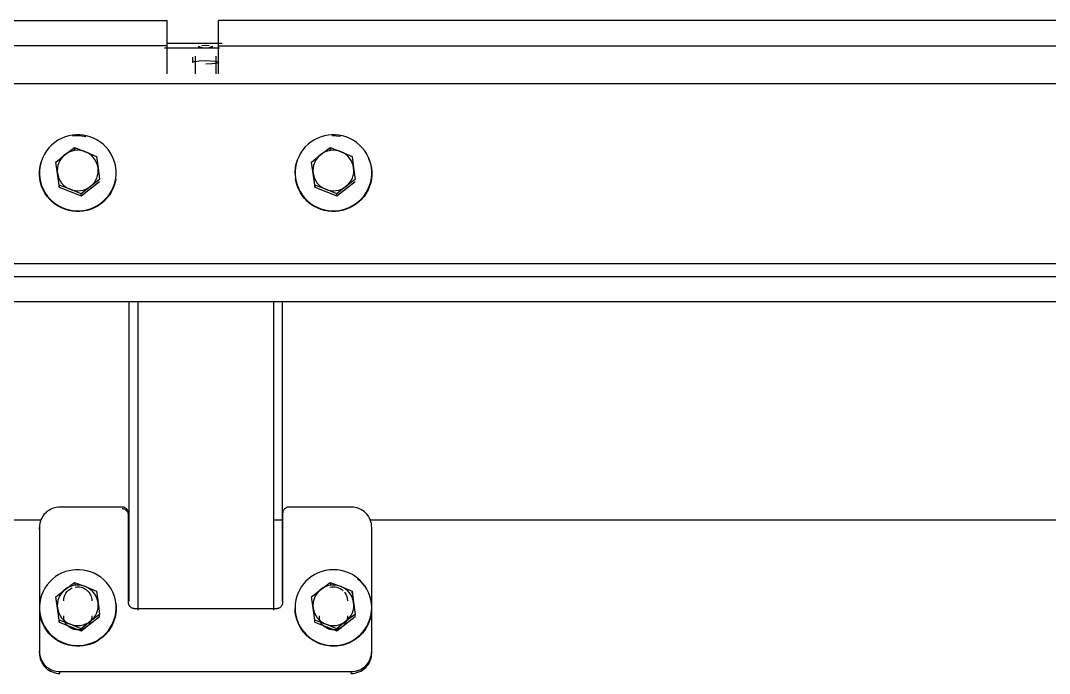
# Model space of a CAD drawing. Header units: millimetres. Extents: x 3109 to 13995, y 24552 to 39949.
# Drawn here: x 9795.9 to 10198.4, y 35536.6 to 35792 of the extents above; entities that cross this region are included whole.
import ezdxf

# ---------------------------------------------------------------- set-up
doc = ezdxf.new("R2010")
doc.units = ezdxf.units.MM
doc.header["$LTSCALE"] = 3
doc.layers.add('DomyÅ›lny', color=7, linetype='Continuous')

msp = doc.modelspace()

# ---------------------------------------------------------------- linework, layer by layer
at = {"layer": 'DomyÅ›lny'}
for p, q in [((8768.57, 35791.97), (9853.32, 35791.97)), ((9853.32, 35782.07), (9853.32, 35791.97)), ((9873.32, 35782.07), (9873.32, 35791.97)), ((10958.07, 35791.97), (9873.32, 35791.97)), ((9853.32, 35782.07), (8768.57, 35782.07)), ((9873.74, 35781.19), (9852.18, 35781.19)), ((9853.21, 35783.17), (9874.76, 35783.17)), ((9853.32, 35771.13), (9853.32, 35782.07)), ((9873.32, 35782.07), (10958.07, 35782.07)), ((9873.32, 35771.13), (9873.32, 35782.07)), ((9863.39, 35775.62), (9863.39, 35777.6)), ((9864.32, 35771.13), (9864.32, 35778.07)), ((9872.32, 35778.07), (9872.32, 35771.13)), ((8804.05, 35767.3), (13133.11, 35767.3)), ((9817.03, 35742.27), (9817.2, 35741.16)), ((9817.03, 35741.48), (9817.03, 35742.27)), ((9917.03, 35742.27), (9917.2, 35741.16)), ((9917.03, 35741.48), (9917.03, 35742.27)), ((9809.75, 35735.85), (9811.04, 35726.79)), ((9909.75, 35735.85), (9911.04, 35726.79)), ((9819.6, 35723.36), (9826.88, 35728.99)), ((9919.6, 35723.36), (9926.88, 35728.99)), ((9811.04, 35726.79), (9811.04, 35727.58)), ((9811.04, 35726.79), (9819.6, 35723.36)), ((9819.6, 35723.36), (9819.6, 35724.15)), ((9911.04, 35726.79), (9911.04, 35727.58)), ((9911.04, 35726.79), (9919.6, 35723.36)), ((9919.6, 35723.36), (9919.6, 35724.15)), ((8804.57, 35696.99), (13131.57, 35696.99)), ((8804.57, 35691.9), (13131.57, 35691.9)), ((13131.57, 35682.02), (8804.57, 35682.02)), ((9838.32, 35682.02), (9838.32, 35564.84)), ((9841.82, 35682.02), (9841.82, 35561.38)), ((9894.82, 35682.02), (9894.82, 35561.38)), ((9898.32, 35682.02), (9898.32, 35564.84)), ((9835.67, 35601.68), (9811.32, 35601.68)), ((9838.17, 35564.4), (9838.17, 35599.21)), ((9898.47, 35599.21), (9898.47, 35564.4)), ((9925.32, 35601.68), (9900.97, 35601.68)), ((9803.82, 35596.53), (8804.05, 35596.53)), ((9898.32, 35596.53), (9894.82, 35596.53)), ((10903.57, 35596.53), (9932.81, 35596.53)), ((9803.32, 35593.06), (9803.32, 35593.76)), ((9803.32, 35593.76), (9803.32, 35545.24)), ((9933.32, 35545.24), (9933.32, 35593.76)), ((9933.32, 35593.06), (9933.32, 35593.76)), ((9817.03, 35572.2), (9817.2, 35571.09)), ((9917.03, 35572.2), (9917.2, 35571.09)), ((9925.6, 35567.98), (9925.6, 35568.77)), ((9809.75, 35565.78), (9811.04, 35556.72)), ((9826.88, 35558.92), (9826.88, 35559.71)), ((9895.97, 35561.92), (9840.67, 35561.92)), ((9926.88, 35558.92), (9926.88, 35559.71)), ((9811.04, 35556.72), (9811.04, 35557.51)), ((9811.04, 35556.72), (9819.6, 35553.29)), ((9819.6, 35553.29), (9826.88, 35558.92)), ((9911.04, 35556.72), (9911.04, 35557.51)), ((9911.04, 35556.72), (9919.6, 35553.29)), ((9919.6, 35553.29), (9926.88, 35558.92)), ((9819.6, 35553.29), (9819.6, 35554.08)), ((9919.6, 35553.29), (9919.6, 35554.08)), ((9803.32, 35544.54), (9803.32, 35545.24)), ((9933.32, 35544.54), (9933.32, 35545.24)), ((9811.32, 35537.32), (9925.32, 35537.32)), ((9811.32, 35536.62), (9811.32, 35537.32)), ((9925.32, 35536.62), (9925.32, 35537.32))]:
    msp.add_line(p, q, dxfattribs=at)
for points in [[(9865.43, 35781.79, 0), (9865.79, 35781.79, 0), (9866.15, 35781.73, 0), (9866.51, 35781.61, 0), (9866.87, 35781.44, 0)], [(9869.76, 35782.14, 0), (9868.32, 35782.25, 0), (9866.87, 35782.14, 0)], [(9869.76, 35781.44, 0), (9870.12, 35781.61, 0), (9870.48, 35781.73, 0), (9870.84, 35781.79, 0), (9871.2, 35781.79, 0)], [(9863.39, 35775.62, 0), (9863.39, 35775.64, 0), (9863.39, 35775.65, 0), (9863.4, 35775.67, 0), (9863.41, 35775.69, 0), (9863.42, 35775.7, 0), (9863.43, 35775.72, 0), (9863.47, 35775.75, 0), (9863.52, 35775.78, 0), (9863.65, 35775.85, 0), (9863.83, 35775.91, 0), (9864.35, 35776.03, 0), (9865.87, 35776.22, 0), (9868.39, 35776.32, 0)], [(9868.39, 35776.32, 0), (9871.92, 35776.11, 0), (9872.57, 35776, 0), (9873.03, 35775.88, 0), (9873.19, 35775.81, 0), (9873.25, 35775.78, 0), (9873.3, 35775.75, 0), (9873.34, 35775.72, 0), (9873.35, 35775.7, 0), (9873.37, 35775.69, 0), (9873.37, 35775.67, 0), (9873.38, 35775.65, 0), (9873.38, 35775.64, 0), (9873.39, 35775.62, 0), (9873.38, 35775.61, 0), (9873.38, 35775.59, 0), (9873.37, 35775.58, 0), (9873.37, 35775.56, 0), (9873.35, 35775.54, 0), (9873.34, 35775.53, 0), (9873.3, 35775.5, 0), (9873.25, 35775.46, 0), (9873.12, 35775.4, 0), (9872.94, 35775.33, 0), (9872.42, 35775.21, 0), (9870.9, 35775.02, 0), (9868.39, 35774.93, 0)], [(9833.17, 35730.35, 0), (9833.3, 35731.68, 0), (9833.3, 35733.06, 0), (9833.17, 35734.48, 0), (9832.9, 35735.91, 0), (9832.47, 35737.34, 0), (9831.89, 35738.74, 0), (9831.16, 35740.09, 0), (9830.3, 35741.36, 0), (9829.3, 35742.54, 0), (9828.19, 35743.6, 0), (9826.99, 35744.54, 0), (9825.72, 35745.34, 0), (9824.41, 35745.99, 0), (9823.07, 35746.51, 0), (9821.73, 35746.88, 0), (9820.4, 35747.13, 0), (9819.06, 35747.26, 0), (9817.67, 35747.26, 0), (9816.24, 35747.13, 0), (9814.79, 35746.86, 0), (9813.35, 35746.44, 0), (9811.93, 35745.86, 0), (9810.57, 35745.14, 0), (9809.29, 35744.28, 0), (9808.1, 35743.3, 0), (9807.03, 35742.2, 0), (9806.08, 35741.01, 0), (9805.27, 35739.76, 0), (9804.61, 35738.45, 0), (9804.09, 35737.13, 0), (9803.71, 35735.8, 0), (9803.46, 35734.49, 0)], [(9816.31, 35746.86, 0), (9817.65, 35746.98, 0), (9818.96, 35746.98, 0), (9821.46, 35746.67, 0)], [(9933.17, 35734.49, 0), (9932.92, 35735.8, 0), (9932.54, 35737.13, 0), (9932.02, 35738.45, 0), (9931.36, 35739.76, 0), (9930.55, 35741.01, 0), (9929.61, 35742.2, 0), (9928.53, 35743.3, 0), (9927.34, 35744.28, 0), (9926.06, 35745.14, 0), (9924.7, 35745.86, 0), (9923.28, 35746.44, 0), (9921.84, 35746.86, 0), (9920.4, 35747.13, 0), (9918.97, 35747.26, 0), (9917.57, 35747.26, 0), (9916.23, 35747.13, 0), (9914.9, 35746.88, 0), (9913.56, 35746.51, 0), (9912.22, 35745.99, 0), (9910.91, 35745.34, 0), (9909.64, 35744.54, 0), (9908.44, 35743.6, 0), (9907.33, 35742.54, 0), (9906.34, 35741.36, 0), (9905.47, 35740.09, 0), (9904.74, 35738.74, 0), (9904.16, 35737.34, 0), (9903.74, 35735.91, 0), (9903.46, 35734.48, 0), (9903.33, 35733.06, 0), (9903.33, 35731.68, 0), (9903.46, 35730.35, 0)], [(9917.89, 35746.99, 0), (9919.49, 35746.95, 0), (9921.12, 35746.73, 0)], [(9813.39, 35739.55, 0), (9817.03, 35742.27, 0)], [(9817.2, 35741.16, 0), (9816.16, 35740.94, 0), (9815.16, 35740.59, 0), (9814.23, 35740.12, 0), (9813.39, 35739.55, 0)], [(9817.03, 35742.27, 0), (9821.31, 35740.66, 0)], [(9821.31, 35740.66, 0), (9820.35, 35740.97, 0), (9819.33, 35741.17, 0), (9818.27, 35741.23, 0), (9817.2, 35741.16, 0)], [(9826.24, 35734.41, 0), (9826.03, 35735.4, 0), (9825.69, 35736.37, 0), (9825.22, 35737.31, 0), (9824.62, 35738.19, 0), (9823.91, 35738.98, 0), (9823.1, 35739.66, 0), (9822.23, 35740.22, 0), (9821.31, 35740.66, 0)], [(9821.31, 35740.66, 0), (9825.6, 35738.84, 0)], [(9913.39, 35739.55, 0), (9917.03, 35742.27, 0)], [(9917.2, 35741.16, 0), (9916.16, 35740.94, 0), (9915.16, 35740.59, 0), (9914.23, 35740.12, 0), (9913.39, 35739.55, 0)], [(9917.03, 35742.27, 0), (9921.31, 35740.66, 0)], [(9921.31, 35740.66, 0), (9920.35, 35740.97, 0), (9919.33, 35741.17, 0), (9918.27, 35741.23, 0), (9917.2, 35741.16, 0)], [(9926.24, 35734.41, 0), (9926.03, 35735.4, 0), (9925.69, 35736.37, 0), (9925.22, 35737.31, 0), (9924.62, 35738.19, 0), (9923.91, 35738.98, 0), (9923.1, 35739.66, 0), (9922.23, 35740.22, 0), (9921.31, 35740.66, 0)], [(9921.31, 35740.66, 0), (9925.6, 35738.84, 0)], [(9803.46, 35734.21, 0), (9803.89, 35736.23, 0), (9804.65, 35738.26, 0)], [(9809.75, 35736.64, 0), (9813.39, 35739.55, 0)], [(9810.39, 35732.21, 0), (9809.75, 35736.64, 0)], [(9813.39, 35739.55, 0), (9812.63, 35738.89, 0), (9811.95, 35738.11, 0), (9811.36, 35737.23, 0), (9810.9, 35736.28, 0), (9810.56, 35735.27, 0), (9810.37, 35734.24, 0), (9810.32, 35733.21, 0), (9810.39, 35732.21, 0)], [(9825.6, 35738.84, 0), (9826.24, 35734.41, 0)], [(9903.32, 35732.14, 0), (9903.53, 35734.66, 0), (9903.81, 35735.94, 0), (9904.21, 35737.21, 0)], [(9909.75, 35736.64, 0), (9913.39, 35739.55, 0)], [(9910.39, 35732.21, 0), (9909.75, 35736.64, 0)], [(9913.39, 35739.55, 0), (9912.63, 35738.89, 0), (9911.95, 35738.11, 0), (9911.36, 35737.23, 0), (9910.9, 35736.28, 0), (9910.56, 35735.27, 0), (9910.37, 35734.24, 0), (9910.32, 35733.21, 0), (9910.39, 35732.21, 0)], [(9925.6, 35738.84, 0), (9926.24, 35734.41, 0)], [(9932.08, 35738.04, 0), (9932.77, 35736.12, 0), (9933.17, 35734.21, 0)], [(9803.46, 35734.49, 0), (9803.33, 35733.16, 0), (9803.33, 35731.78, 0), (9803.46, 35730.36, 0), (9803.74, 35728.93, 0), (9804.16, 35727.5, 0), (9804.74, 35726.1, 0), (9805.47, 35724.75, 0), (9806.34, 35723.48, 0), (9807.33, 35722.3, 0), (9808.44, 35721.24, 0), (9809.64, 35720.3, 0), (9810.91, 35719.5, 0), (9812.22, 35718.85, 0), (9813.56, 35718.33, 0), (9814.9, 35717.96, 0), (9816.23, 35717.71, 0), (9817.57, 35717.58, 0), (9818.97, 35717.58, 0), (9820.4, 35717.71, 0), (9821.84, 35717.98, 0), (9823.28, 35718.4, 0), (9824.7, 35718.98, 0), (9826.06, 35719.7, 0), (9827.34, 35720.56, 0), (9828.53, 35721.54, 0), (9829.61, 35722.64, 0), (9830.55, 35723.83, 0), (9831.36, 35725.08, 0), (9832.02, 35726.38, 0), (9832.54, 35727.71, 0), (9832.92, 35729.04, 0), (9833.17, 35730.35, 0)], [(9833.17, 35730.07, 0), (9832.92, 35728.76, 0), (9832.54, 35727.43, 0), (9832.02, 35726.11, 0), (9831.36, 35724.8, 0), (9830.55, 35723.55, 0), (9829.61, 35722.36, 0), (9828.53, 35721.27, 0), (9827.34, 35720.28, 0), (9826.06, 35719.42, 0), (9824.7, 35718.7, 0), (9823.28, 35718.13, 0), (9821.84, 35717.7, 0), (9820.4, 35717.43, 0), (9818.97, 35717.3, 0), (9817.57, 35717.31, 0), (9816.23, 35717.43, 0), (9814.9, 35717.68, 0), (9813.56, 35718.05, 0), (9812.22, 35718.57, 0), (9810.91, 35719.23, 0), (9809.64, 35720.02, 0), (9808.44, 35720.96, 0), (9807.33, 35722.02, 0), (9806.34, 35723.2, 0), (9805.47, 35724.48, 0), (9804.74, 35725.82, 0), (9804.16, 35727.22, 0), (9803.74, 35728.65, 0), (9803.46, 35730.08, 0), (9803.33, 35731.5, 0), (9803.33, 35732.88, 0), (9803.46, 35734.21, 0)], [(9810.39, 35732.21, 0), (9810.6, 35731.22, 0), (9810.94, 35730.25, 0), (9811.41, 35729.31, 0), (9812.01, 35728.43, 0), (9812.72, 35727.64, 0), (9813.53, 35726.96, 0), (9814.4, 35726.4, 0), (9815.32, 35725.97, 0)], [(9811.04, 35727.58, 0), (9810.39, 35732.21, 0)], [(9823.24, 35727.07, 0), (9824, 35727.74, 0), (9824.68, 35728.51, 0), (9825.27, 35729.39, 0), (9825.73, 35730.34, 0), (9826.07, 35731.35, 0), (9826.26, 35732.38, 0), (9826.32, 35733.41, 0), (9826.24, 35734.41, 0)], [(9826.24, 35734.41, 0), (9826.88, 35729.78, 0)], [(9903.46, 35730.35, 0), (9903.71, 35729.04, 0), (9904.09, 35727.71, 0), (9904.61, 35726.38, 0), (9905.27, 35725.08, 0), (9906.08, 35723.83, 0), (9907.03, 35722.64, 0), (9908.1, 35721.54, 0), (9909.29, 35720.56, 0), (9910.57, 35719.7, 0), (9911.93, 35718.98, 0), (9913.35, 35718.4, 0), (9914.79, 35717.98, 0), (9916.24, 35717.71, 0), (9917.67, 35717.58, 0), (9919.06, 35717.58, 0), (9920.4, 35717.71, 0), (9921.73, 35717.96, 0), (9923.07, 35718.33, 0), (9924.41, 35718.85, 0), (9925.72, 35719.5, 0), (9926.99, 35720.3, 0), (9928.19, 35721.24, 0), (9929.3, 35722.3, 0), (9930.3, 35723.48, 0), (9931.16, 35724.75, 0), (9931.89, 35726.1, 0), (9932.47, 35727.5, 0), (9932.9, 35728.93, 0), (9933.17, 35730.36, 0), (9933.3, 35731.78, 0), (9933.3, 35733.16, 0), (9933.17, 35734.49, 0)], [(9933.17, 35734.21, 0), (9933.3, 35732.88, 0), (9933.3, 35731.5, 0), (9933.17, 35730.08, 0), (9932.9, 35728.65, 0), (9932.47, 35727.22, 0), (9931.89, 35725.82, 0), (9931.16, 35724.48, 0), (9930.3, 35723.2, 0), (9929.3, 35722.02, 0), (9928.19, 35720.96, 0), (9926.99, 35720.02, 0), (9925.72, 35719.23, 0), (9924.41, 35718.57, 0), (9923.07, 35718.05, 0), (9921.73, 35717.68, 0), (9920.4, 35717.43, 0), (9919.06, 35717.31, 0), (9917.67, 35717.3, 0), (9916.24, 35717.43, 0), (9914.79, 35717.7, 0), (9913.35, 35718.13, 0), (9911.93, 35718.7, 0), (9910.57, 35719.42, 0), (9909.29, 35720.28, 0), (9908.1, 35721.27, 0), (9907.03, 35722.36, 0), (9906.08, 35723.55, 0), (9905.27, 35724.8, 0), (9904.61, 35726.11, 0), (9904.09, 35727.43, 0), (9903.71, 35728.76, 0), (9903.46, 35730.07, 0)], [(9910.39, 35732.21, 0), (9910.6, 35731.22, 0), (9910.94, 35730.25, 0), (9911.41, 35729.31, 0), (9912.01, 35728.43, 0), (9912.72, 35727.64, 0), (9913.53, 35726.96, 0), (9914.4, 35726.4, 0), (9915.32, 35725.97, 0)], [(9911.04, 35727.58, 0), (9910.39, 35732.21, 0)], [(9923.24, 35727.07, 0), (9924, 35727.74, 0), (9924.68, 35728.51, 0), (9925.27, 35729.39, 0), (9925.73, 35730.34, 0), (9926.07, 35731.35, 0), (9926.26, 35732.38, 0), (9926.32, 35733.41, 0), (9926.24, 35734.41, 0)], [(9926.24, 35734.41, 0), (9926.88, 35729.78, 0)], [(9826.88, 35729.78, 0), (9823.24, 35727.07, 0)], [(9926.88, 35729.78, 0), (9923.24, 35727.07, 0)], [(9815.32, 35725.97, 0), (9811.04, 35727.58, 0)], [(9815.32, 35725.97, 0), (9816.28, 35725.65, 0), (9817.3, 35725.45, 0), (9818.36, 35725.39, 0), (9819.43, 35725.47, 0), (9820.48, 35725.68, 0), (9821.48, 35726.03, 0), (9822.4, 35726.5, 0), (9823.24, 35727.07, 0)], [(9819.6, 35724.15, 0), (9815.32, 35725.97, 0)], [(9823.24, 35727.07, 0), (9819.6, 35724.15, 0)], [(9915.32, 35725.97, 0), (9911.04, 35727.58, 0)], [(9915.32, 35725.97, 0), (9916.28, 35725.65, 0), (9917.3, 35725.45, 0), (9918.36, 35725.39, 0), (9919.43, 35725.47, 0), (9920.48, 35725.68, 0), (9921.48, 35726.03, 0), (9922.4, 35726.5, 0), (9923.24, 35727.07, 0)], [(9919.6, 35724.15, 0), (9915.32, 35725.97, 0)], [(9923.24, 35727.07, 0), (9919.6, 35724.15, 0)], [(9811.32, 35601.68, 0), (9810.6, 35601.65, 0), (9809.86, 35601.55, 0), (9809.11, 35601.38, 0), (9808.37, 35601.13, 0), (9807.64, 35600.8, 0), (9806.94, 35600.39, 0), (9806.27, 35599.91, 0), (9805.66, 35599.36, 0), (9805.1, 35598.75, 0), (9804.62, 35598.1, 0), (9804.21, 35597.4, 0), (9803.88, 35596.68, 0), (9803.62, 35595.94, 0), (9803.45, 35595.2, 0), (9803.35, 35594.47, 0), (9803.32, 35593.76, 0)], [(9838.17, 35599.21, 0), (9838.16, 35599.43, 0), (9838.12, 35599.66, 0), (9838.07, 35599.89, 0), (9837.99, 35600.12, 0), (9837.89, 35600.34, 0), (9837.76, 35600.56, 0), (9837.61, 35600.77, 0), (9837.43, 35600.96, 0), (9837.24, 35601.13, 0), (9837.03, 35601.28, 0), (9836.81, 35601.41, 0), (9836.59, 35601.51, 0), (9836.35, 35601.59, 0), (9836.12, 35601.64, 0), (9835.89, 35601.67, 0), (9835.67, 35601.68, 0)], [(9838.17, 35598.51, 0), (9838.16, 35598.73, 0), (9838.12, 35598.96, 0), (9838.07, 35599.19, 0), (9837.99, 35599.42, 0), (9837.89, 35599.65, 0), (9837.76, 35599.87, 0), (9837.61, 35600.07, 0), (9837.43, 35600.26, 0), (9837.24, 35600.43, 0), (9837.03, 35600.58, 0), (9836.81, 35600.71, 0), (9836.59, 35600.81, 0), (9836.35, 35600.89, 0), (9836.12, 35600.95, 0), (9835.89, 35600.98, 0), (9835.67, 35600.99, 0)], [(9900.97, 35601.68, 0), (9900.74, 35601.67, 0), (9900.51, 35601.64, 0), (9900.28, 35601.59, 0), (9900.05, 35601.51, 0), (9899.82, 35601.41, 0), (9899.6, 35601.28, 0), (9899.39, 35601.13, 0), (9899.2, 35600.96, 0), (9899.02, 35600.77, 0), (9898.87, 35600.56, 0), (9898.74, 35600.34, 0), (9898.64, 35600.12, 0), (9898.56, 35599.89, 0), (9898.51, 35599.66, 0), (9898.48, 35599.43, 0), (9898.47, 35599.21, 0)], [(9933.32, 35593.76, 0), (9933.28, 35594.47, 0), (9933.18, 35595.2, 0), (9933.01, 35595.94, 0), (9932.75, 35596.68, 0), (9932.42, 35597.4, 0), (9932.01, 35598.1, 0), (9931.53, 35598.75, 0), (9930.97, 35599.36, 0), (9930.36, 35599.91, 0), (9929.69, 35600.39, 0), (9928.99, 35600.8, 0), (9928.26, 35601.13, 0), (9927.52, 35601.38, 0), (9926.77, 35601.55, 0), (9926.03, 35601.65, 0), (9925.32, 35601.68, 0)], [(9833.17, 35564.42, 0), (9832.92, 35565.73, 0), (9832.54, 35567.06, 0), (9832.02, 35568.39, 0), (9831.36, 35569.69, 0), (9830.55, 35570.94, 0), (9829.61, 35572.13, 0), (9828.53, 35573.23, 0), (9827.34, 35574.21, 0), (9826.06, 35575.07, 0), (9824.7, 35575.79, 0), (9823.28, 35576.37, 0), (9821.84, 35576.79, 0), (9820.4, 35577.06, 0), (9818.97, 35577.19, 0), (9817.57, 35577.19, 0), (9816.23, 35577.06, 0), (9814.9, 35576.81, 0), (9813.56, 35576.44, 0), (9812.22, 35575.92, 0), (9810.91, 35575.27, 0), (9809.64, 35574.47, 0), (9808.44, 35573.53, 0), (9807.33, 35572.47, 0), (9806.34, 35571.29, 0), (9805.47, 35570.02, 0), (9804.74, 35568.67, 0), (9804.16, 35567.27, 0), (9803.74, 35565.84, 0), (9803.46, 35564.41, 0), (9803.33, 35562.99, 0), (9803.33, 35561.61, 0), (9803.46, 35560.28, 0)], [(9927.79, 35573.87, 0), (9926.71, 35574.66, 0), (9925.52, 35575.38, 0), (9924.23, 35576, 0), (9922.85, 35576.51, 0), (9921.39, 35576.89, 0), (9919.88, 35577.12, 0), (9918.34, 35577.2, 0), (9916.79, 35577.13, 0), (9915.26, 35576.89, 0), (9913.77, 35576.51, 0), (9912.34, 35575.97, 0), (9910.99, 35575.31, 0), (9909.74, 35574.54, 0), (9908.61, 35573.67, 0), (9907.59, 35572.73, 0), (9906.69, 35571.73, 0), (9905.88, 35570.66, 0), (9905.16, 35569.48, 0), (9904.53, 35568.2, 0), (9904.02, 35566.84, 0), (9903.63, 35565.4, 0), (9903.4, 35563.9, 0), (9903.32, 35562.38, 0), (9903.39, 35560.84, 0), (9903.63, 35559.33, 0), (9904.02, 35557.85, 0), (9904.56, 35556.43, 0), (9905.22, 35555.1, 0), (9906.01, 35553.86, 0), (9906.88, 35552.74, 0), (9907.83, 35551.73, 0), (9908.84, 35550.84, 0)], [(9813.39, 35569.48, 0), (9817.03, 35572.2, 0)], [(9817.2, 35571.09, 0), (9816.16, 35570.87, 0), (9815.16, 35570.52, 0), (9814.23, 35570.05, 0), (9813.39, 35569.48, 0)], [(9817.03, 35572.2, 0), (9821.31, 35570.59, 0)], [(9821.31, 35570.59, 0), (9820.35, 35570.9, 0), (9819.33, 35571.1, 0), (9818.27, 35571.16, 0), (9817.2, 35571.09, 0)], [(9908.84, 35550.84, 0), (9909.92, 35550.04, 0), (9911.11, 35549.32, 0), (9912.41, 35548.7, 0), (9913.79, 35548.19, 0), (9915.24, 35547.81, 0), (9916.75, 35547.58, 0), (9918.29, 35547.5, 0), (9919.84, 35547.57, 0), (9921.37, 35547.81, 0), (9922.86, 35548.2, 0), (9924.29, 35548.73, 0), (9925.64, 35549.39, 0), (9926.89, 35550.16, 0), (9928.03, 35551.03, 0), (9929.05, 35551.97, 0), (9929.94, 35552.97, 0), (9930.75, 35554.04, 0), (9931.47, 35555.22, 0), (9932.1, 35556.5, 0), (9932.62, 35557.86, 0), (9933, 35559.3, 0), (9933.23, 35560.8, 0), (9933.32, 35562.32, 0), (9933.24, 35563.86, 0), (9933, 35565.38, 0), (9932.61, 35566.85, 0), (9932.07, 35568.27, 0), (9931.41, 35569.6, 0), (9930.63, 35570.84, 0), (9929.75, 35571.97, 0), (9928.8, 35572.98, 0), (9927.79, 35573.87, 0)], [(9913.39, 35569.48, 0), (9917.03, 35572.2, 0)], [(9917.2, 35571.09, 0), (9916.16, 35570.87, 0), (9915.16, 35570.52, 0), (9914.23, 35570.05, 0), (9913.39, 35569.48, 0)], [(9917.03, 35572.2, 0), (9921.31, 35570.59, 0)], [(9921.31, 35570.59, 0), (9920.35, 35570.9, 0), (9919.33, 35571.1, 0), (9918.27, 35571.16, 0), (9917.2, 35571.09, 0)], [(9927.79, 35573.59, 0), (9929.14, 35572.36, 0), (9930.37, 35570.91, 0)], [(9809.75, 35566.57, 0), (9813.39, 35569.48, 0)], [(9813.39, 35569.48, 0), (9812.63, 35568.82, 0), (9811.95, 35568.04, 0), (9811.36, 35567.16, 0), (9810.9, 35566.21, 0), (9810.56, 35565.2, 0), (9810.37, 35564.17, 0), (9810.32, 35563.14, 0), (9810.39, 35562.14, 0)], [(9812.82, 35565.04, 0), (9812.86, 35565.76, 0), (9813.02, 35566.5, 0), (9813.28, 35567.24, 0), (9813.66, 35567.95, 0), (9814.15, 35568.6, 0), (9814.74, 35569.18, 0), (9815.41, 35569.67, 0), (9816.13, 35570.04, 0)], [(9817.34, 35570.4, 0), (9817.91, 35570.47, 0), (9818.46, 35570.49, 0), (9819.02, 35570.44, 0), (9819.59, 35570.34, 0), (9820.17, 35570.17, 0), (9820.73, 35569.93, 0), (9821.28, 35569.63, 0), (9821.79, 35569.26, 0), (9822.26, 35568.83, 0), (9822.68, 35568.36, 0), (9823.04, 35567.84, 0), (9823.33, 35567.29, 0), (9823.55, 35566.73, 0), (9823.7, 35566.16, 0), (9823.79, 35565.59, 0), (9823.82, 35565.04, 0)], [(9826.24, 35564.34, 0), (9826.03, 35565.33, 0), (9825.69, 35566.3, 0), (9825.22, 35567.24, 0), (9824.62, 35568.12, 0), (9823.91, 35568.91, 0), (9823.1, 35569.59, 0), (9822.23, 35570.15, 0), (9821.31, 35570.59, 0)], [(9821.31, 35570.59, 0), (9825.6, 35568.77, 0)], [(9825.6, 35568.77, 0), (9826.24, 35564.34, 0)], [(9909.75, 35566.57, 0), (9913.39, 35569.48, 0)], [(9913.39, 35569.48, 0), (9912.63, 35568.82, 0), (9911.95, 35568.04, 0), (9911.36, 35567.16, 0), (9910.9, 35566.21, 0), (9910.56, 35565.2, 0), (9910.37, 35564.17, 0), (9910.32, 35563.14, 0), (9910.39, 35562.14, 0)], [(9916.97, 35570.32, 0), (9917.64, 35570.45, 0), (9918.3, 35570.49, 0), (9918.96, 35570.45, 0), (9919.63, 35570.33, 0), (9920.31, 35570.12, 0), (9920.98, 35569.81, 0), (9921.6, 35569.41, 0), (9922.17, 35568.92, 0)], [(9926.24, 35564.34, 0), (9926.03, 35565.33, 0), (9925.69, 35566.3, 0), (9925.22, 35567.24, 0), (9924.62, 35568.12, 0), (9923.91, 35568.91, 0), (9923.1, 35569.59, 0), (9922.23, 35570.15, 0), (9921.31, 35570.59, 0)], [(9921.31, 35570.59, 0), (9925.6, 35568.77, 0)], [(9922.63, 35568.42, 0), (9922.91, 35568.03, 0), (9923.16, 35567.62, 0), (9923.53, 35566.77, 0), (9923.75, 35565.89, 0), (9923.82, 35565.04, 0)], [(9925.6, 35568.77, 0), (9926.24, 35564.34, 0)], [(9803.46, 35560.28, 0), (9803.71, 35558.97, 0), (9804.09, 35557.64, 0), (9804.61, 35556.32, 0), (9805.27, 35555.01, 0), (9806.08, 35553.76, 0), (9807.03, 35552.57, 0), (9808.1, 35551.47, 0), (9809.29, 35550.49, 0), (9810.57, 35549.63, 0), (9811.93, 35548.91, 0), (9813.35, 35548.33, 0), (9814.79, 35547.91, 0), (9816.24, 35547.64, 0), (9817.67, 35547.51, 0), (9819.06, 35547.51, 0), (9820.4, 35547.64, 0), (9821.73, 35547.89, 0), (9823.07, 35548.26, 0), (9824.41, 35548.78, 0), (9825.72, 35549.43, 0), (9826.99, 35550.23, 0), (9828.19, 35551.17, 0), (9829.3, 35552.23, 0), (9830.3, 35553.41, 0), (9831.16, 35554.68, 0), (9831.89, 35556.03, 0), (9832.47, 35557.43, 0), (9832.9, 35558.86, 0), (9833.17, 35560.29, 0), (9833.3, 35561.71, 0), (9833.3, 35563.09, 0), (9833.17, 35564.42, 0)], [(9833.17, 35564.14, 0), (9833.3, 35562.81, 0), (9833.3, 35561.43, 0), (9833.17, 35560.01, 0), (9832.9, 35558.58, 0), (9832.47, 35557.15, 0), (9831.89, 35555.75, 0), (9831.16, 35554.41, 0), (9830.3, 35553.13, 0), (9829.3, 35551.96, 0), (9828.19, 35550.89, 0), (9826.99, 35549.96, 0), (9825.72, 35549.16, 0), (9824.41, 35548.5, 0), (9823.07, 35547.98, 0), (9821.73, 35547.61, 0), (9820.4, 35547.36, 0), (9819.06, 35547.24, 0), (9817.67, 35547.23, 0), (9816.24, 35547.36, 0), (9814.79, 35547.63, 0), (9813.35, 35548.06, 0), (9811.93, 35548.63, 0), (9810.57, 35549.35, 0), (9809.29, 35550.21, 0), (9808.1, 35551.2, 0), (9807.03, 35552.29, 0), (9806.08, 35553.48, 0), (9805.27, 35554.74, 0), (9804.61, 35556.04, 0), (9804.09, 35557.36, 0), (9803.71, 35558.69, 0), (9803.46, 35560, 0)], [(9810.39, 35562.14, 0), (9809.75, 35566.57, 0)], [(9823.24, 35557, 0), (9824, 35557.67, 0), (9824.68, 35558.44, 0), (9825.27, 35559.32, 0), (9825.73, 35560.27, 0), (9826.07, 35561.28, 0), (9826.26, 35562.31, 0), (9826.32, 35563.34, 0), (9826.24, 35564.34, 0)], [(9826.24, 35564.34, 0), (9826.88, 35559.71, 0)], [(9840.67, 35561.92, 0), (9840.44, 35561.93, 0), (9840.21, 35561.96, 0), (9839.98, 35562.02, 0), (9839.75, 35562.1, 0), (9839.52, 35562.2, 0), (9839.3, 35562.33, 0), (9839.09, 35562.48, 0), (9838.9, 35562.65, 0), (9838.72, 35562.84, 0), (9838.57, 35563.04, 0), (9838.44, 35563.26, 0), (9838.34, 35563.49, 0), (9838.26, 35563.72, 0), (9838.21, 35563.95, 0), (9838.18, 35564.18, 0), (9838.17, 35564.4, 0)], [(9898.47, 35564.4, 0), (9898.46, 35564.18, 0), (9898.42, 35563.95, 0), (9898.37, 35563.72, 0), (9898.29, 35563.49, 0), (9898.19, 35563.26, 0), (9898.06, 35563.04, 0), (9897.91, 35562.84, 0), (9897.73, 35562.65, 0), (9897.54, 35562.48, 0), (9897.33, 35562.33, 0), (9897.11, 35562.2, 0), (9896.89, 35562.1, 0), (9896.65, 35562.02, 0), (9896.42, 35561.96, 0), (9896.19, 35561.93, 0), (9895.97, 35561.92, 0)], [(9932.9, 35565.56, 0), (9933.28, 35563.16, 0), (9933.25, 35560.74, 0), (9932.85, 35558.39, 0), (9932.09, 35556.19, 0), (9931.05, 35554.22, 0), (9929.79, 35552.5, 0), (9928.28, 35550.97, 0), (9926.47, 35549.6, 0), (9924.39, 35548.49, 0), (9922.11, 35547.7, 0), (9919.7, 35547.28, 0), (9917.25, 35547.26, 0), (9914.86, 35547.62, 0), (9912.62, 35548.33, 0), (9910.6, 35549.33, 0), (9908.84, 35550.56, 0)], [(9910.39, 35562.14, 0), (9909.75, 35566.57, 0)], [(9923.24, 35557, 0), (9924, 35557.67, 0), (9924.68, 35558.44, 0), (9925.27, 35559.32, 0), (9925.73, 35560.27, 0), (9926.07, 35561.28, 0), (9926.26, 35562.31, 0), (9926.32, 35563.34, 0), (9926.24, 35564.34, 0)], [(9926.24, 35564.34, 0), (9926.88, 35559.71, 0)], [(9810.39, 35562.14, 0), (9810.6, 35561.15, 0), (9810.94, 35560.18, 0), (9811.41, 35559.24, 0), (9812.01, 35558.36, 0), (9812.72, 35557.57, 0), (9813.53, 35556.89, 0), (9814.4, 35556.33, 0), (9815.32, 35555.9, 0)], [(9811.04, 35557.51, 0), (9810.39, 35562.14, 0)], [(9823.82, 35559.1, 0), (9823.79, 35558.61, 0), (9823.72, 35558.11, 0), (9823.6, 35557.6, 0), (9823.43, 35557.1, 0), (9823.2, 35556.6, 0), (9822.92, 35556.12, 0), (9822.59, 35555.67, 0), (9822.2, 35555.25, 0), (9821.78, 35554.87, 0), (9821.33, 35554.54, 0), (9820.84, 35554.26, 0), (9820.34, 35554.04, 0), (9819.83, 35553.86, 0), (9819.32, 35553.75, 0), (9818.81, 35553.68, 0), (9818.32, 35553.65, 0), (9817.82, 35553.68, 0), (9817.31, 35553.75, 0), (9816.8, 35553.86, 0), (9816.29, 35554.04, 0), (9815.79, 35554.26, 0), (9815.31, 35554.54, 0), (9814.85, 35554.87, 0), (9814.43, 35555.25, 0), (9814.05, 35555.67, 0), (9813.71, 35556.12, 0), (9813.43, 35556.6, 0), (9813.2, 35557.1, 0), (9813.03, 35557.6, 0), (9812.91, 35558.11, 0), (9812.84, 35558.61, 0), (9812.82, 35559.1, 0)], [(9826.88, 35559.71, 0), (9823.24, 35557, 0)], [(9908.84, 35550.56, 0), (9907.71, 35551.56, 0), (9906.66, 35552.72, 0), (9905.71, 35554.03, 0), (9904.88, 35555.46, 0), (9904.21, 35557.01, 0), (9903.72, 35558.65, 0), (9903.42, 35560.35, 0), (9903.32, 35562.07, 0)], [(9910.39, 35562.14, 0), (9910.6, 35561.15, 0), (9910.94, 35560.18, 0), (9911.41, 35559.24, 0), (9912.01, 35558.36, 0), (9912.72, 35557.57, 0), (9913.53, 35556.89, 0), (9914.4, 35556.33, 0), (9915.32, 35555.9, 0)], [(9911.04, 35557.51, 0), (9910.39, 35562.14, 0)], [(9923.82, 35559.1, 0), (9923.79, 35558.61, 0), (9923.72, 35558.11, 0), (9923.6, 35557.6, 0), (9923.43, 35557.1, 0), (9923.2, 35556.6, 0), (9922.92, 35556.12, 0), (9922.59, 35555.67, 0), (9922.2, 35555.25, 0), (9921.78, 35554.87, 0), (9921.33, 35554.54, 0), (9920.84, 35554.26, 0), (9920.34, 35554.04, 0), (9919.83, 35553.86, 0), (9919.32, 35553.75, 0), (9918.81, 35553.68, 0), (9918.32, 35553.65, 0), (9917.82, 35553.68, 0), (9917.31, 35553.75, 0), (9916.8, 35553.86, 0), (9916.29, 35554.04, 0), (9915.79, 35554.26, 0), (9915.31, 35554.54, 0), (9914.85, 35554.87, 0), (9914.43, 35555.25, 0), (9914.05, 35555.67, 0), (9913.71, 35556.12, 0), (9913.43, 35556.6, 0), (9913.2, 35557.1, 0), (9913.03, 35557.6, 0), (9912.91, 35558.11, 0), (9912.84, 35558.61, 0), (9912.82, 35559.1, 0)], [(9926.88, 35559.71, 0), (9923.24, 35557, 0)], [(9815.32, 35555.9, 0), (9811.04, 35557.51, 0)], [(9815.32, 35555.9, 0), (9816.28, 35555.58, 0), (9817.3, 35555.38, 0), (9818.36, 35555.32, 0), (9819.43, 35555.4, 0), (9820.48, 35555.61, 0), (9821.48, 35555.96, 0), (9822.4, 35556.43, 0), (9823.24, 35557, 0)], [(9819.6, 35554.08, 0), (9815.32, 35555.9, 0)], [(9823.24, 35557, 0), (9819.6, 35554.08, 0)], [(9915.32, 35555.9, 0), (9911.04, 35557.51, 0)], [(9915.32, 35555.9, 0), (9916.28, 35555.58, 0), (9917.3, 35555.38, 0), (9918.36, 35555.32, 0), (9919.43, 35555.4, 0), (9920.48, 35555.61, 0), (9921.48, 35555.96, 0), (9922.4, 35556.43, 0), (9923.24, 35557, 0)], [(9919.6, 35554.08, 0), (9915.32, 35555.9, 0)], [(9923.24, 35557, 0), (9919.6, 35554.08, 0)], [(9803.32, 35545.24, 0), (9803.35, 35544.53, 0), (9803.45, 35543.8, 0), (9803.62, 35543.06, 0), (9803.88, 35542.32, 0), (9804.21, 35541.6, 0), (9804.62, 35540.9, 0), (9805.1, 35540.24, 0), (9805.66, 35539.64, 0), (9806.27, 35539.09, 0), (9806.94, 35538.61, 0), (9807.64, 35538.2, 0), (9808.37, 35537.87, 0), (9809.11, 35537.62, 0), (9809.86, 35537.45, 0), (9810.6, 35537.35, 0), (9811.32, 35537.32, 0)], [(9803.32, 35544.54, 0), (9803.35, 35543.83, 0), (9803.45, 35543.1, 0), (9803.62, 35542.36, 0), (9803.88, 35541.63, 0), (9804.21, 35540.9, 0), (9804.62, 35540.21, 0), (9805.1, 35539.55, 0), (9805.66, 35538.94, 0), (9806.27, 35538.39, 0), (9806.94, 35537.91, 0), (9807.64, 35537.5, 0), (9808.37, 35537.18, 0), (9809.11, 35536.93, 0), (9809.86, 35536.75, 0), (9810.6, 35536.65, 0), (9811.32, 35536.62, 0)], [(9925.32, 35537.32, 0), (9926.03, 35537.35, 0), (9926.77, 35537.45, 0), (9927.52, 35537.62, 0), (9928.26, 35537.87, 0), (9928.99, 35538.2, 0), (9929.69, 35538.61, 0), (9930.36, 35539.09, 0), (9930.97, 35539.64, 0), (9931.53, 35540.24, 0), (9932.01, 35540.9, 0), (9932.42, 35541.6, 0), (9932.75, 35542.32, 0), (9933.01, 35543.06, 0), (9933.18, 35543.8, 0), (9933.28, 35544.53, 0), (9933.32, 35545.24, 0)], [(9925.32, 35536.62, 0), (9926.03, 35536.65, 0), (9926.77, 35536.75, 0), (9927.52, 35536.93, 0), (9928.26, 35537.18, 0), (9928.99, 35537.5, 0), (9929.69, 35537.91, 0), (9930.36, 35538.39, 0), (9930.97, 35538.94, 0), (9931.53, 35539.55, 0), (9932.01, 35540.21, 0), (9932.42, 35540.9, 0), (9932.75, 35541.63, 0), (9933.01, 35542.36, 0), (9933.18, 35543.1, 0), (9933.28, 35543.83, 0), (9933.32, 35544.54, 0)]]:
    msp.add_polyline3d(points, dxfattribs=at)

doc.saveas('drawing.dxf')
